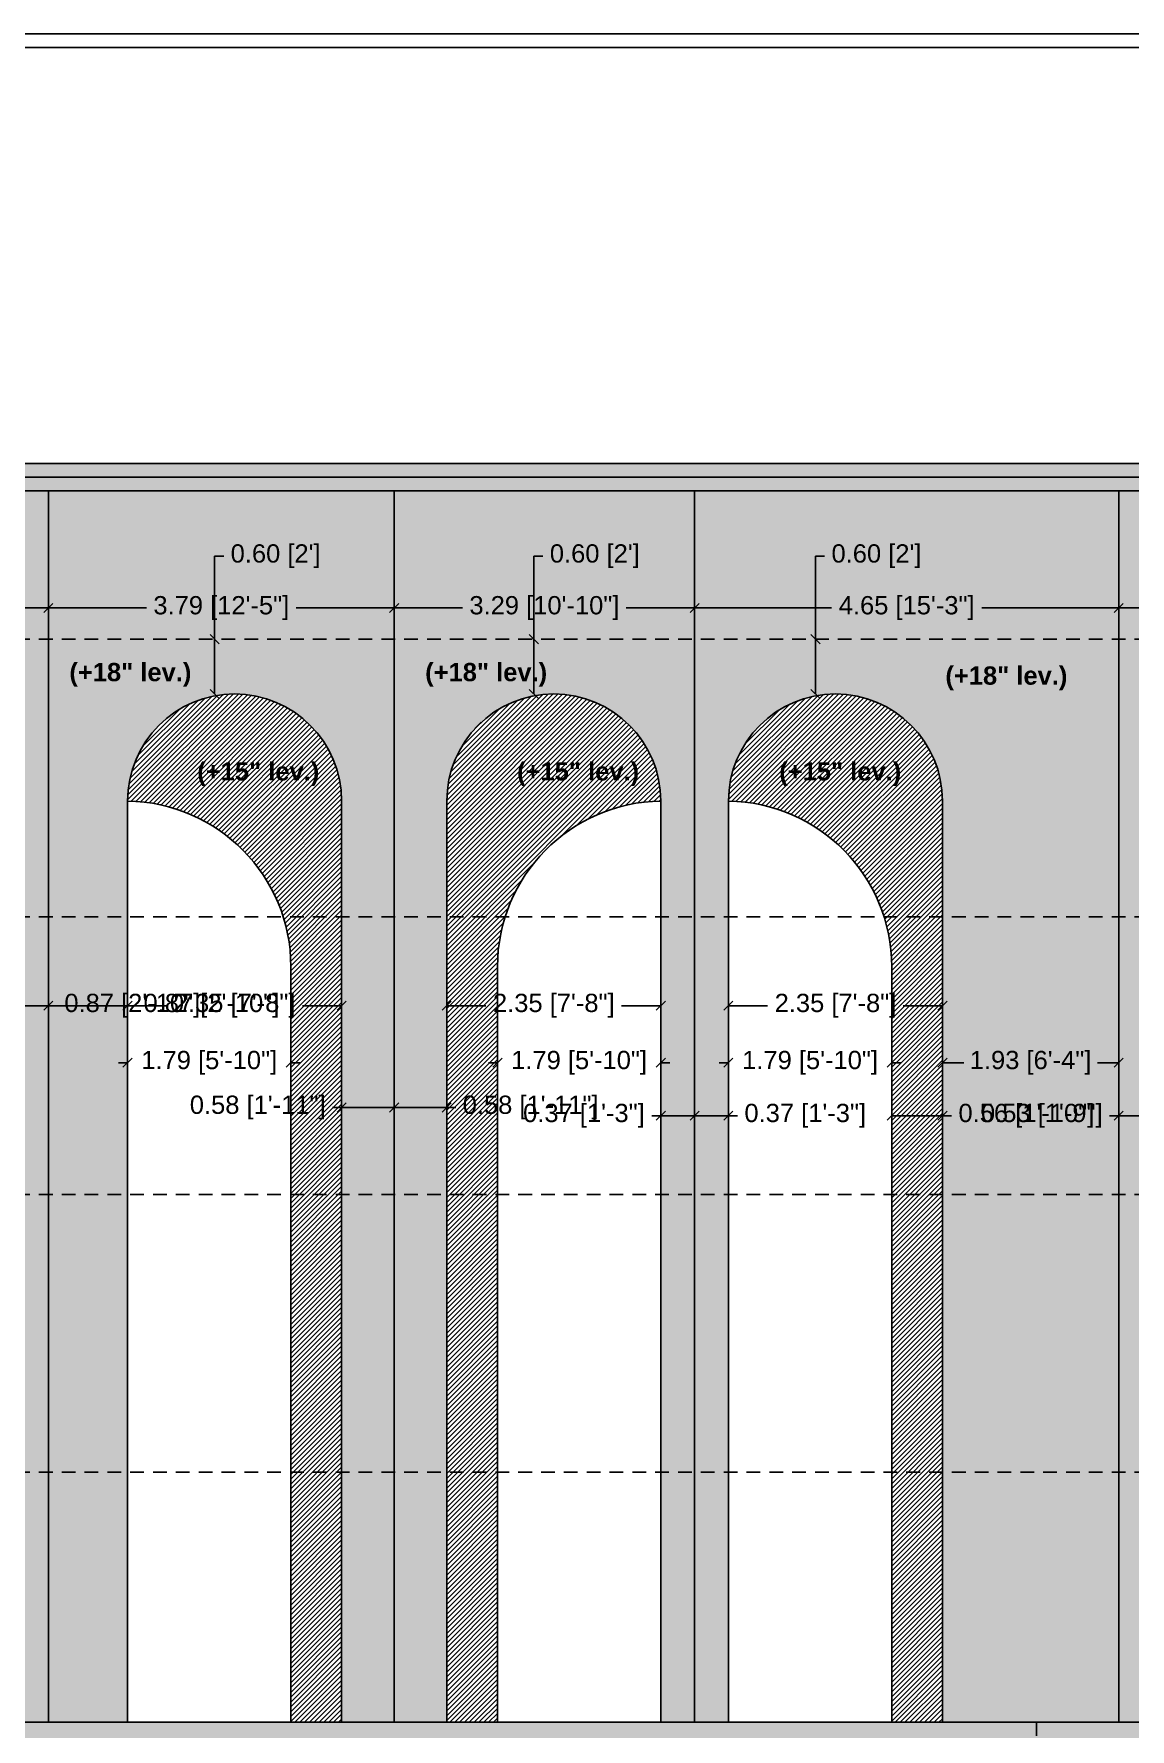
# Model space of a CAD drawing. Header units: metres. Extents: x 0 to 8495, y 0 to 3455.
# Drawn here: x 8378.49 to 8390.5, y 89.14 to 107.71 of the extents above; entities that cross this region are included whole.
import ezdxf

# ---------------------------------------------------------------- set-up
doc = ezdxf.new("R2010")
doc.units = ezdxf.units.M
doc.header["$MEASUREMENT"] = 0
doc.linetypes.add('DASHED', pattern=[0.75, 0.5, -0.25])
doc.layers.get('0').update_dxf_attribs({"lineweight": 18})
doc.layers.add('Columns', color=12, linetype='Continuous', lineweight=25)
doc.styles.add('Annotative', font='arial.ttf')
doc.dimstyles.get("Standard").update_dxf_attribs({"dimtxt": 0.2, "dimasz": 0.1, "dimexe": 0.08, "dimexo": 0.1125, "dimgap": 0.09, "dimtad": 0, "dimtoh": 1, "dimzin": 0, "dimdsep": 46, "dimtxsty": 'Annotative', "dimblk": 'OBLIQUE', "dimcen": 0.09, "dimse1": 1, "dimse2": 1, "dimclrt": 256, "dimadec": 0, "dimazin": 0, "dimtfac": 1, "dimtofl": 0, "dimtmove": 0, "dimatfit": 3, "dimldrblk": 'OBLIQUE', "dimfxl": 1, "dimtolj": 1, "dimtzin": 0, "dimarcsym": 0})

# ---------------------------------------------------------------- blocks, each defined once
blk = doc.blocks.new('_Oblique')
at = {"color": 0, "linetype": 'ByBlock', "lineweight": -2}
blk.add_line((-0.5, -0.5), (0.5, 0.5), dxfattribs=at)
blk = doc.blocks.new('*D459')
at = {"color": 0, "lineweight": -2, "transparency": 16777216}
for p, q in [((8374.464, 101.42), (8375.273, 101.42)), ((8378.653, 101.42), (8376.92, 101.42))]:
    blk.add_line(p, q, dxfattribs=at)
at = {"layer": 'Defpoints', "color": 0, "transparency": 16777216}
for p in [(8378.653, 101.42), (8374.464, 101.078), (8378.653, 101.078)]:
    blk.add_point(p, dxfattribs=at)
at = {"color": 0, "lineweight": -2, "transparency": 16777216, "xscale": 0.1, "yscale": 0.1, "zscale": 0.1, "rotation": 180}
blk.add_blockref('_Oblique', (8374.464, 101.42), dxfattribs=at)
at = {"color": 0, "lineweight": -2, "transparency": 16777216, "xscale": 0.1, "yscale": 0.1, "zscale": 0.1}
blk.add_blockref('_Oblique', (8378.653, 101.42), dxfattribs=at)
at = {"transparency": 16777216, "insert": (8376.096, 101.42), "char_height": 0.2, "attachment_point": 5, "style": 'Annotative'}
blk.add_mtext('\\A1;4.19 [13\'-9"]', dxfattribs=at)
blk = doc.blocks.new('*D462')
at = {"color": 0, "lineweight": -2, "transparency": 16777216}
for p, q in [((8380.474, 101.078), (8380.474, 101.987)), ((8380.474, 101.987), (8380.574, 101.987)), ((8380.474, 100.478), (8380.474, 101.078))]:
    blk.add_line(p, q, dxfattribs=at)
at = {"layer": 'Defpoints', "color": 0, "transparency": 16777216}
for p in [(8380.474, 101.078), (8380.68, 101.078), (8380.68, 100.478)]:
    blk.add_point(p, dxfattribs=at)
at = {"color": 0, "lineweight": -2, "transparency": 16777216, "xscale": 0.1, "yscale": 0.1, "zscale": 0.1}
for p, rotation in [((8380.474, 101.078), 90), ((8380.474, 100.478), 270)]:
    blk.add_blockref('_Oblique', p, dxfattribs=dict(at, rotation=rotation))
at = {"transparency": 16777216, "insert": (8381.142, 101.987), "char_height": 0.2, "attachment_point": 5, "style": 'Annotative'}
blk.add_mtext("\\A1;0.60 [2']", dxfattribs=at)
blk = doc.blocks.new('*D463')
at = {"color": 0, "lineweight": -2, "transparency": 16777216}
for p, q in [((8383.97, 101.078), (8383.97, 101.987)), ((8383.97, 101.987), (8384.07, 101.987)), ((8383.97, 100.478), (8383.97, 101.078))]:
    blk.add_line(p, q, dxfattribs=at)
at = {"layer": 'Defpoints', "color": 0, "transparency": 16777216}
for p in [(8383.97, 101.078), (8384.176, 101.078), (8384.176, 100.478)]:
    blk.add_point(p, dxfattribs=at)
at = {"color": 0, "lineweight": -2, "transparency": 16777216, "xscale": 0.1, "yscale": 0.1, "zscale": 0.1}
for p, rotation in [((8383.97, 101.078), 90), ((8383.97, 100.478), 270)]:
    blk.add_blockref('_Oblique', p, dxfattribs=dict(at, rotation=rotation))
at = {"transparency": 16777216, "insert": (8384.638, 101.987), "char_height": 0.2, "attachment_point": 5, "style": 'Annotative'}
blk.add_mtext("\\A1;0.60 [2']", dxfattribs=at)
blk = doc.blocks.new('*D464')
at = {"color": 0, "lineweight": -2, "transparency": 16777216}
for p, q in [((8387.055, 101.078), (8387.055, 101.987)), ((8387.055, 101.987), (8387.155, 101.987)), ((8387.055, 100.478), (8387.055, 101.078))]:
    blk.add_line(p, q, dxfattribs=at)
at = {"layer": 'Defpoints', "color": 0, "transparency": 16777216}
for p in [(8387.055, 101.078), (8387.261, 101.078), (8387.261, 100.478)]:
    blk.add_point(p, dxfattribs=at)
at = {"color": 0, "lineweight": -2, "transparency": 16777216, "xscale": 0.1, "yscale": 0.1, "zscale": 0.1}
for p, rotation in [((8387.055, 101.078), 90), ((8387.055, 100.478), 270)]:
    blk.add_blockref('_Oblique', p, dxfattribs=dict(at, rotation=rotation))
at = {"transparency": 16777216, "insert": (8387.723, 101.987), "char_height": 0.2, "attachment_point": 5, "style": 'Annotative'}
blk.add_mtext("\\A1;0.60 [2']", dxfattribs=at)
blk = doc.blocks.new('*D466')
at = {"color": 0, "lineweight": -2, "transparency": 16777216}
for p, q in [((8378.653, 101.42), (8379.727, 101.42)), ((8382.441, 101.42), (8381.366, 101.42))]:
    blk.add_line(p, q, dxfattribs=at)
at = {"layer": 'Defpoints', "color": 0, "transparency": 16777216}
for p in [(8382.441, 101.42), (8378.653, 101.078), (8382.441, 101.078)]:
    blk.add_point(p, dxfattribs=at)
at = {"color": 0, "lineweight": -2, "transparency": 16777216, "xscale": 0.1, "yscale": 0.1, "zscale": 0.1, "rotation": 180}
blk.add_blockref('_Oblique', (8378.653, 101.42), dxfattribs=at)
at = {"color": 0, "lineweight": -2, "transparency": 16777216, "xscale": 0.1, "yscale": 0.1, "zscale": 0.1}
blk.add_blockref('_Oblique', (8382.441, 101.42), dxfattribs=at)
at = {"transparency": 16777216, "insert": (8380.547, 101.42), "char_height": 0.2, "attachment_point": 5, "style": 'Annotative'}
blk.add_mtext('\\A1;3.79 [12\'-5"]', dxfattribs=at)
blk = doc.blocks.new('*D467')
at = {"color": 0, "lineweight": -2, "transparency": 16777216}
for p, q in [((8382.441, 101.42), (8383.189, 101.42)), ((8385.731, 101.42), (8384.983, 101.42))]:
    blk.add_line(p, q, dxfattribs=at)
at = {"layer": 'Defpoints', "color": 0, "transparency": 16777216}
for p in [(8385.731, 101.42), (8382.441, 101.078), (8385.731, 101.078)]:
    blk.add_point(p, dxfattribs=at)
at = {"color": 0, "lineweight": -2, "transparency": 16777216, "xscale": 0.1, "yscale": 0.1, "zscale": 0.1, "rotation": 180}
blk.add_blockref('_Oblique', (8382.441, 101.42), dxfattribs=at)
at = {"color": 0, "lineweight": -2, "transparency": 16777216, "xscale": 0.1, "yscale": 0.1, "zscale": 0.1}
blk.add_blockref('_Oblique', (8385.731, 101.42), dxfattribs=at)
at = {"transparency": 16777216, "insert": (8384.086, 101.42), "char_height": 0.2, "attachment_point": 5, "style": 'Annotative'}
blk.add_mtext('\\A1;3.29 [10\'-10"]', dxfattribs=at)
blk = doc.blocks.new('*D468')
at = {"color": 0, "lineweight": -2, "transparency": 16777216}
for p, q in [((8385.731, 101.42), (8387.23, 101.42)), ((8390.376, 101.42), (8388.877, 101.42))]:
    blk.add_line(p, q, dxfattribs=at)
at = {"layer": 'Defpoints', "color": 0, "transparency": 16777216}
for p in [(8390.376, 101.42), (8385.731, 101.078), (8390.376, 101.078)]:
    blk.add_point(p, dxfattribs=at)
at = {"color": 0, "lineweight": -2, "transparency": 16777216, "xscale": 0.1, "yscale": 0.1, "zscale": 0.1, "rotation": 180}
blk.add_blockref('_Oblique', (8385.731, 101.42), dxfattribs=at)
at = {"color": 0, "lineweight": -2, "transparency": 16777216, "xscale": 0.1, "yscale": 0.1, "zscale": 0.1}
blk.add_blockref('_Oblique', (8390.376, 101.42), dxfattribs=at)
at = {"transparency": 16777216, "insert": (8388.054, 101.42), "char_height": 0.2, "attachment_point": 5, "style": 'Annotative'}
blk.add_mtext('\\A1;4.65 [15\'-3"]', dxfattribs=at)
blk = doc.blocks.new('*D469')
at = {"color": 0, "lineweight": -2, "transparency": 16777216}
for p, q in [((8390.376, 101.42), (8391.321, 101.42)), ((8393.904, 101.42), (8392.959, 101.42))]:
    blk.add_line(p, q, dxfattribs=at)
at = {"layer": 'Defpoints', "color": 0, "transparency": 16777216}
for p in [(8393.904, 101.42), (8390.376, 101.078), (8393.904, 101.078)]:
    blk.add_point(p, dxfattribs=at)
at = {"color": 0, "lineweight": -2, "transparency": 16777216, "xscale": 0.1, "yscale": 0.1, "zscale": 0.1, "rotation": 180}
blk.add_blockref('_Oblique', (8390.376, 101.42), dxfattribs=at)
at = {"color": 0, "lineweight": -2, "transparency": 16777216, "xscale": 0.1, "yscale": 0.1, "zscale": 0.1}
blk.add_blockref('_Oblique', (8393.904, 101.42), dxfattribs=at)
at = {"transparency": 16777216, "insert": (8392.14, 101.42), "char_height": 0.2, "attachment_point": 5, "style": 'Annotative'}
blk.add_mtext('\\A1;3.53 [11\'-7"]', dxfattribs=at)
blk = doc.blocks.new('*D472')
at = {"color": 0, "lineweight": -2, "transparency": 16777216}
for p, q in [((8379.52, 97.065), (8379.949, 97.065)), ((8381.865, 97.065), (8381.436, 97.065))]:
    blk.add_line(p, q, dxfattribs=at)
at = {"layer": 'Defpoints', "color": 0, "transparency": 16777216}
for p in [(8379.52, 97.065), (8381.865, 97.065), (8381.865, 97.065)]:
    blk.add_point(p, dxfattribs=at)
at = {"color": 0, "lineweight": -2, "transparency": 16777216, "xscale": 0.1, "yscale": 0.1, "zscale": 0.1, "rotation": 180}
blk.add_blockref('_Oblique', (8379.52, 97.065), dxfattribs=at)
at = {"color": 0, "lineweight": -2, "transparency": 16777216, "xscale": 0.1, "yscale": 0.1, "zscale": 0.1}
blk.add_blockref('_Oblique', (8381.865, 97.065), dxfattribs=at)
at = {"transparency": 16777216, "insert": (8380.693, 97.065), "char_height": 0.2, "attachment_point": 5, "style": 'Annotative'}
blk.add_mtext('\\A1;2.35 [7\'-8"]', dxfattribs=at)
blk = doc.blocks.new('*D473')
at = {"color": 0, "lineweight": -2, "transparency": 16777216}
for p, q in [((8383.016, 97.065), (8383.445, 97.065)), ((8385.361, 97.065), (8384.932, 97.065))]:
    blk.add_line(p, q, dxfattribs=at)
at = {"layer": 'Defpoints', "color": 0, "transparency": 16777216}
for p in [(8383.016, 97.065), (8385.361, 97.065), (8385.361, 97.065)]:
    blk.add_point(p, dxfattribs=at)
at = {"color": 0, "lineweight": -2, "transparency": 16777216, "xscale": 0.1, "yscale": 0.1, "zscale": 0.1, "rotation": 180}
blk.add_blockref('_Oblique', (8383.016, 97.065), dxfattribs=at)
at = {"color": 0, "lineweight": -2, "transparency": 16777216, "xscale": 0.1, "yscale": 0.1, "zscale": 0.1}
blk.add_blockref('_Oblique', (8385.361, 97.065), dxfattribs=at)
at = {"transparency": 16777216, "insert": (8384.189, 97.065), "char_height": 0.2, "attachment_point": 5, "style": 'Annotative'}
blk.add_mtext('\\A1;2.35 [7\'-8"]', dxfattribs=at)
blk = doc.blocks.new('*D474')
at = {"color": 0, "lineweight": -2, "transparency": 16777216}
for p, q in [((8386.101, 97.065), (8386.53, 97.065)), ((8388.446, 97.065), (8388.017, 97.065))]:
    blk.add_line(p, q, dxfattribs=at)
at = {"layer": 'Defpoints', "color": 0, "transparency": 16777216}
for p in [(8386.101, 97.065), (8388.446, 97.065), (8388.446, 97.065)]:
    blk.add_point(p, dxfattribs=at)
at = {"color": 0, "lineweight": -2, "transparency": 16777216, "xscale": 0.1, "yscale": 0.1, "zscale": 0.1, "rotation": 180}
blk.add_blockref('_Oblique', (8386.101, 97.065), dxfattribs=at)
at = {"color": 0, "lineweight": -2, "transparency": 16777216, "xscale": 0.1, "yscale": 0.1, "zscale": 0.1}
blk.add_blockref('_Oblique', (8388.446, 97.065), dxfattribs=at)
at = {"transparency": 16777216, "insert": (8387.274, 97.065), "char_height": 0.2, "attachment_point": 5, "style": 'Annotative'}
blk.add_mtext('\\A1;2.35 [7\'-8"]', dxfattribs=at)
blk = doc.blocks.new('*D478')
at = {"color": 0, "lineweight": -2, "transparency": 16777216}
for p, q in [((8379.52, 96.44), (8379.42, 96.44)), ((8381.309, 96.44), (8381.409, 96.44))]:
    blk.add_line(p, q, dxfattribs=at)
at = {"layer": 'Defpoints', "color": 0, "transparency": 16777216}
for p in [(8379.52, 96.44), (8381.309, 96.44), (8381.309, 96.44)]:
    blk.add_point(p, dxfattribs=at)
at = {"color": 0, "lineweight": -2, "transparency": 16777216, "xscale": 0.1, "yscale": 0.1, "zscale": 0.1}
blk.add_blockref('_Oblique', (8379.52, 96.44), dxfattribs=at)
at = {"color": 0, "lineweight": -2, "transparency": 16777216, "xscale": 0.1, "yscale": 0.1, "zscale": 0.1, "rotation": 180}
blk.add_blockref('_Oblique', (8381.309, 96.44), dxfattribs=at)
at = {"transparency": 16777216, "insert": (8380.415, 96.44), "char_height": 0.2, "attachment_point": 5, "style": 'Annotative'}
blk.add_mtext('\\A1;1.79 [5\'-10"]', dxfattribs=at)
blk = doc.blocks.new('*D479')
at = {"color": 0, "lineweight": -2, "transparency": 16777216}
for p, q in [((8383.572, 96.44), (8383.472, 96.44)), ((8385.361, 96.44), (8385.461, 96.44))]:
    blk.add_line(p, q, dxfattribs=at)
at = {"layer": 'Defpoints', "color": 0, "transparency": 16777216}
for p in [(8383.572, 96.44), (8385.361, 96.44), (8385.361, 96.44)]:
    blk.add_point(p, dxfattribs=at)
at = {"color": 0, "lineweight": -2, "transparency": 16777216, "xscale": 0.1, "yscale": 0.1, "zscale": 0.1}
blk.add_blockref('_Oblique', (8383.572, 96.44), dxfattribs=at)
at = {"color": 0, "lineweight": -2, "transparency": 16777216, "xscale": 0.1, "yscale": 0.1, "zscale": 0.1, "rotation": 180}
blk.add_blockref('_Oblique', (8385.361, 96.44), dxfattribs=at)
at = {"transparency": 16777216, "insert": (8384.466, 96.44), "char_height": 0.2, "attachment_point": 5, "style": 'Annotative'}
blk.add_mtext('\\A1;1.79 [5\'-10"]', dxfattribs=at)
blk = doc.blocks.new('*D480')
at = {"color": 0, "lineweight": -2, "transparency": 16777216}
for p, q in [((8386.101, 96.44), (8386.001, 96.44)), ((8387.89, 96.44), (8387.99, 96.44))]:
    blk.add_line(p, q, dxfattribs=at)
at = {"layer": 'Defpoints', "color": 0, "transparency": 16777216}
for p in [(8386.101, 96.44), (8387.89, 96.44), (8387.89, 96.44)]:
    blk.add_point(p, dxfattribs=at)
at = {"color": 0, "lineweight": -2, "transparency": 16777216, "xscale": 0.1, "yscale": 0.1, "zscale": 0.1}
blk.add_blockref('_Oblique', (8386.101, 96.44), dxfattribs=at)
at = {"color": 0, "lineweight": -2, "transparency": 16777216, "xscale": 0.1, "yscale": 0.1, "zscale": 0.1, "rotation": 180}
blk.add_blockref('_Oblique', (8387.89, 96.44), dxfattribs=at)
at = {"transparency": 16777216, "insert": (8386.996, 96.44), "char_height": 0.2, "attachment_point": 5, "style": 'Annotative'}
blk.add_mtext('\\A1;1.79 [5\'-10"]', dxfattribs=at)
blk = doc.blocks.new('*D484')
at = {"color": 0, "lineweight": -2, "transparency": 16777216}
for p, q in [((8377.785, 97.065), (8378.653, 97.065)), ((8378.653, 97.065), (8378.753, 97.065))]:
    blk.add_line(p, q, dxfattribs=at)
at = {"layer": 'Defpoints', "color": 0, "transparency": 16777216}
for p in [(8377.785, 97.065), (8378.653, 97.065), (8378.653, 97.065)]:
    blk.add_point(p, dxfattribs=at)
at = {"color": 0, "lineweight": -2, "transparency": 16777216, "xscale": 0.1, "yscale": 0.1, "zscale": 0.1, "rotation": 180}
blk.add_blockref('_Oblique', (8377.785, 97.065), dxfattribs=at)
at = {"color": 0, "lineweight": -2, "transparency": 16777216, "xscale": 0.1, "yscale": 0.1, "zscale": 0.1}
blk.add_blockref('_Oblique', (8378.653, 97.065), dxfattribs=at)
at = {"transparency": 16777216, "insert": (8379.572, 97.065), "char_height": 0.2, "attachment_point": 5, "style": 'Annotative'}
blk.add_mtext('\\A1;0.87 [2\'-10"]', dxfattribs=at)
blk = doc.blocks.new('*D485')
at = {"color": 0, "lineweight": -2, "transparency": 16777216}
for p, q in [((8378.653, 97.065), (8379.52, 97.065)), ((8379.52, 97.065), (8379.62, 97.065))]:
    blk.add_line(p, q, dxfattribs=at)
at = {"layer": 'Defpoints', "color": 0, "transparency": 16777216}
for p in [(8378.653, 97.065), (8379.52, 97.065), (8379.52, 97.065)]:
    blk.add_point(p, dxfattribs=at)
at = {"color": 0, "lineweight": -2, "transparency": 16777216, "xscale": 0.1, "yscale": 0.1, "zscale": 0.1, "rotation": 180}
blk.add_blockref('_Oblique', (8378.653, 97.065), dxfattribs=at)
at = {"color": 0, "lineweight": -2, "transparency": 16777216, "xscale": 0.1, "yscale": 0.1, "zscale": 0.1}
blk.add_blockref('_Oblique', (8379.52, 97.065), dxfattribs=at)
at = {"transparency": 16777216, "insert": (8380.439, 97.065), "char_height": 0.2, "attachment_point": 5, "style": 'Annotative'}
blk.add_mtext('\\A1;0.87 [2\'-10"]', dxfattribs=at)
blk = doc.blocks.new('*D486')
at = {"color": 0, "lineweight": -2, "transparency": 16777216}
for p, q in [((8381.865, 95.95), (8381.765, 95.95)), ((8382.441, 95.95), (8381.865, 95.95))]:
    blk.add_line(p, q, dxfattribs=at)
at = {"layer": 'Defpoints', "color": 0, "transparency": 16777216}
for p in [(8381.865, 97.065), (8382.441, 97.065), (8381.865, 95.95)]:
    blk.add_point(p, dxfattribs=at)
at = {"color": 0, "lineweight": -2, "transparency": 16777216, "xscale": 0.1, "yscale": 0.1, "zscale": 0.1, "rotation": 180}
blk.add_blockref('_Oblique', (8381.865, 95.95), dxfattribs=at)
at = {"color": 0, "lineweight": -2, "transparency": 16777216, "xscale": 0.1, "yscale": 0.1, "zscale": 0.1}
blk.add_blockref('_Oblique', (8382.441, 95.95), dxfattribs=at)
at = {"transparency": 16777216, "insert": (8380.946, 95.95), "char_height": 0.2, "attachment_point": 5, "style": 'Annotative'}
blk.add_mtext('\\A1;0.58 [1\'-11"]', dxfattribs=at)
blk = doc.blocks.new('*D487')
at = {"color": 0, "lineweight": -2, "transparency": 16777216}
for p, q in [((8382.441, 95.95), (8383.016, 95.95)), ((8383.016, 95.95), (8383.116, 95.95))]:
    blk.add_line(p, q, dxfattribs=at)
at = {"layer": 'Defpoints', "color": 0, "transparency": 16777216}
for p in [(8382.441, 95.95), (8383.016, 95.95), (8383.016, 95.95)]:
    blk.add_point(p, dxfattribs=at)
at = {"color": 0, "lineweight": -2, "transparency": 16777216, "xscale": 0.1, "yscale": 0.1, "zscale": 0.1, "rotation": 180}
blk.add_blockref('_Oblique', (8382.441, 95.95), dxfattribs=at)
at = {"color": 0, "lineweight": -2, "transparency": 16777216, "xscale": 0.1, "yscale": 0.1, "zscale": 0.1}
blk.add_blockref('_Oblique', (8383.016, 95.95), dxfattribs=at)
at = {"transparency": 16777216, "insert": (8383.935, 95.95), "char_height": 0.2, "attachment_point": 5, "style": 'Annotative'}
blk.add_mtext('\\A1;0.58 [1\'-11"]', dxfattribs=at)
blk = doc.blocks.new('*D488')
at = {"color": 0, "lineweight": -2, "transparency": 16777216}
for p, q in [((8385.361, 95.86), (8385.261, 95.86)), ((8385.731, 95.86), (8385.361, 95.86))]:
    blk.add_line(p, q, dxfattribs=at)
at = {"layer": 'Defpoints', "color": 0, "transparency": 16777216}
for p in [(8385.361, 97.061), (8385.731, 97.061), (8385.361, 95.86)]:
    blk.add_point(p, dxfattribs=at)
at = {"color": 0, "lineweight": -2, "transparency": 16777216, "xscale": 0.1, "yscale": 0.1, "zscale": 0.1, "rotation": 180}
blk.add_blockref('_Oblique', (8385.361, 95.86), dxfattribs=at)
at = {"color": 0, "lineweight": -2, "transparency": 16777216, "xscale": 0.1, "yscale": 0.1, "zscale": 0.1}
blk.add_blockref('_Oblique', (8385.731, 95.86), dxfattribs=at)
at = {"transparency": 16777216, "insert": (8384.519, 95.86), "char_height": 0.2, "attachment_point": 5, "style": 'Annotative'}
blk.add_mtext('\\A1;0.37 [1\'-3"]', dxfattribs=at)
blk = doc.blocks.new('*D489')
at = {"color": 0, "lineweight": -2, "transparency": 16777216}
for p, q in [((8385.731, 95.86), (8386.101, 95.86)), ((8386.101, 95.86), (8386.201, 95.86))]:
    blk.add_line(p, q, dxfattribs=at)
at = {"layer": 'Defpoints', "color": 0, "transparency": 16777216}
for p in [(8385.731, 95.86), (8386.101, 95.86), (8386.101, 95.86)]:
    blk.add_point(p, dxfattribs=at)
at = {"color": 0, "lineweight": -2, "transparency": 16777216, "xscale": 0.1, "yscale": 0.1, "zscale": 0.1, "rotation": 180}
blk.add_blockref('_Oblique', (8385.731, 95.86), dxfattribs=at)
at = {"color": 0, "lineweight": -2, "transparency": 16777216, "xscale": 0.1, "yscale": 0.1, "zscale": 0.1}
blk.add_blockref('_Oblique', (8386.101, 95.86), dxfattribs=at)
at = {"transparency": 16777216, "insert": (8386.943, 95.86), "char_height": 0.2, "attachment_point": 5, "style": 'Annotative'}
blk.add_mtext('\\A1;0.37 [1\'-3"]', dxfattribs=at)
blk = doc.blocks.new('*D490')
at = {"color": 0, "lineweight": -2, "transparency": 16777216}
for p, q in [((8387.89, 95.86), (8388.446, 95.86)), ((8388.446, 95.86), (8388.546, 95.86))]:
    blk.add_line(p, q, dxfattribs=at)
at = {"layer": 'Defpoints', "color": 0, "transparency": 16777216}
for p in [(8387.89, 95.86), (8388.446, 95.86), (8388.446, 95.86)]:
    blk.add_point(p, dxfattribs=at)
at = {"color": 0, "lineweight": -2, "transparency": 16777216, "xscale": 0.1, "yscale": 0.1, "zscale": 0.1, "rotation": 180}
blk.add_blockref('_Oblique', (8387.89, 95.86), dxfattribs=at)
at = {"color": 0, "lineweight": -2, "transparency": 16777216, "xscale": 0.1, "yscale": 0.1, "zscale": 0.1}
blk.add_blockref('_Oblique', (8388.446, 95.86), dxfattribs=at)
at = {"transparency": 16777216, "insert": (8389.365, 95.86), "char_height": 0.2, "attachment_point": 5, "style": 'Annotative'}
blk.add_mtext('\\A1;0.56 [1\'-10"]', dxfattribs=at)
blk = doc.blocks.new('*D491')
at = {"color": 0, "lineweight": -2, "transparency": 16777216}
for p, q in [((8388.446, 96.44), (8388.679, 96.44)), ((8390.376, 96.44), (8390.143, 96.44))]:
    blk.add_line(p, q, dxfattribs=at)
at = {"layer": 'Defpoints', "color": 0, "transparency": 16777216}
for p in [(8388.446, 97.065), (8390.376, 97.065), (8390.376, 96.44)]:
    blk.add_point(p, dxfattribs=at)
at = {"color": 0, "lineweight": -2, "transparency": 16777216, "xscale": 0.1, "yscale": 0.1, "zscale": 0.1, "rotation": 180}
blk.add_blockref('_Oblique', (8388.446, 96.44), dxfattribs=at)
at = {"color": 0, "lineweight": -2, "transparency": 16777216, "xscale": 0.1, "yscale": 0.1, "zscale": 0.1}
blk.add_blockref('_Oblique', (8390.376, 96.44), dxfattribs=at)
at = {"transparency": 16777216, "insert": (8389.411, 96.44), "char_height": 0.2, "attachment_point": 5, "style": 'Annotative'}
blk.add_mtext('\\A1;1.93 [6\'-4"]', dxfattribs=at)
blk = doc.blocks.new('*D492')
at = {"color": 0, "lineweight": -2, "transparency": 16777216}
for p, q in [((8390.376, 95.86), (8390.276, 95.86)), ((8390.906, 95.86), (8390.376, 95.86))]:
    blk.add_line(p, q, dxfattribs=at)
at = {"layer": 'Defpoints', "color": 0, "transparency": 16777216}
for p in [(8390.376, 97.065), (8390.906, 97.065), (8390.376, 95.86)]:
    blk.add_point(p, dxfattribs=at)
at = {"color": 0, "lineweight": -2, "transparency": 16777216, "xscale": 0.1, "yscale": 0.1, "zscale": 0.1, "rotation": 180}
blk.add_blockref('_Oblique', (8390.376, 95.86), dxfattribs=at)
at = {"color": 0, "lineweight": -2, "transparency": 16777216, "xscale": 0.1, "yscale": 0.1, "zscale": 0.1}
blk.add_blockref('_Oblique', (8390.906, 95.86), dxfattribs=at)
at = {"transparency": 16777216, "insert": (8389.534, 95.86), "char_height": 0.2, "attachment_point": 5, "style": 'Annotative'}
blk.add_mtext('\\A1;0.53 [1\'-9"]', dxfattribs=at)

msp = doc.modelspace()

# ---------------------------------------------------------------- hatches: boundary and pattern name
h = msp.add_hatch()
h.set_pattern_fill('ANSI31', color=33, scale=0.3)
h.paths.add_polyline_path([(8367.816, 101.078), (8367.242, 101.078), (8367.242, 98.038), (8367.816, 98.038)])
h.paths.add_polyline_path([(8370.342, 101.078), (8369.768, 101.078), (8369.768, 98.038), (8370.342, 98.038)])
h.paths.add_polyline_path([(8370.342, 98.038), (8369.768, 98.038), (8369.768, 94.998), (8370.342, 94.998)])
h.paths.add_polyline_path([(8367.816, 98.038), (8367.242, 98.038), (8367.242, 94.998), (8367.816, 94.998)])
h.paths.add_polyline_path([(8367.816, 94.998), (8367.242, 94.998), (8367.242, 91.958), (8367.816, 91.958)])
h.paths.add_polyline_path([(8370.342, 94.998), (8369.768, 94.998), (8369.768, 91.958), (8370.342, 91.958)])
h.paths.add_polyline_path([(8370.342, 91.958), (8369.768, 91.958), (8369.768, 88.918), (8370.342, 88.918), (8370.342, 89.218)])
h.paths.add_polyline_path([(8367.816, 91.958), (8367.242, 91.958), (8367.242, 88.918), (8367.816, 88.918)])
h.paths.add_polyline_path([(8367.056, 99.237), (8367.056, 99.881), (8366.644, 99.881), (8366.644, 99.237)], flags=9)
h.paths.add_polyline_path([(8367.056, 96.197), (8367.056, 96.841), (8366.644, 96.841), (8366.644, 96.197)], flags=9)
h.paths.add_polyline_path([(8367.056, 93.157), (8367.056, 93.801), (8366.644, 93.801), (8366.644, 93.157)], flags=9)
h.paths.add_polyline_path([(8367.056, 90.117), (8367.056, 90.761), (8366.644, 90.761), (8366.644, 90.117)], flags=9)
h.paths.add_polyline_path([(8366.403, 86.771), (8366.403, 87.415), (8365.991, 87.415), (8365.991, 86.771)], flags=9)
h.paths.add_polyline_path([(8365.053, 87.886), (8365.697, 87.886), (8365.697, 88.298), (8365.053, 88.298)], flags=9)
h.paths.add_polyline_path([(8365.313, 88.421), (8365.957, 88.421), (8365.957, 88.833), (8365.313, 88.833)], flags=9)
h.paths.add_polyline_path([(8365.152, 89.011), (8365.796, 89.011), (8365.796, 89.423), (8365.152, 89.423)], flags=9)
h.paths.add_polyline_path([(8371.995, 96.858), (8372.639, 96.858), (8372.639, 97.27), (8371.995, 97.27)], flags=9)
h.paths.add_polyline_path([(8376.292, 96.858), (8376.936, 96.858), (8376.936, 97.27), (8376.292, 97.27)], flags=9)
h.paths.add_polyline_path([(8380.372, 96.858), (8381.016, 96.858), (8381.016, 97.27), (8380.372, 97.27)], flags=9)
h.paths.add_polyline_path([(8371.707, 96.232), (8372.351, 96.232), (8372.351, 96.645), (8371.707, 96.645)], flags=9)
h.paths.add_polyline_path([(8376.56, 96.232), (8377.203, 96.232), (8377.203, 96.645), (8376.56, 96.645)], flags=9)
h.paths.add_polyline_path([(8380.084, 96.232), (8380.728, 96.232), (8380.728, 96.645), (8380.084, 96.645)], flags=9)
h.paths.add_polyline_path([(8373.655, 96.858), (8374.298, 96.858), (8374.298, 97.27), (8373.655, 97.27)], flags=9)
h.paths.add_polyline_path([(8374.631, 96.858), (8375.274, 96.858), (8375.274, 97.27), (8374.631, 97.27)], flags=9)
h.paths.add_polyline_path([(8377.898, 96.858), (8378.541, 96.858), (8378.541, 97.27), (8377.898, 97.27)], flags=9)
h.paths.add_polyline_path([(8378.765, 96.858), (8379.409, 96.858), (8379.409, 97.27), (8378.765, 97.27)], flags=9)
h.paths.add_polyline_path([(8381.094, 95.742), (8381.737, 95.742), (8381.737, 96.154), (8381.094, 96.154)], flags=9)
h.paths.add_polyline_path([(8370.422, 96.858), (8371.065, 96.858), (8371.065, 97.27), (8370.422, 97.27)], flags=9)
h.paths.add_polyline_path([(8371.671, 87.214), (8372.315, 87.214), (8372.315, 87.626), (8371.671, 87.626)], flags=9)
h.paths.add_polyline_path([(8375.718, 87.384), (8376.362, 87.384), (8376.362, 87.796), (8375.718, 87.796)], flags=9)
h.paths.add_polyline_path([(8371.765, 89.467), (8372.409, 89.467), (8372.409, 89.879), (8371.765, 89.879)], flags=9)
h.paths.add_polyline_path([(8384.528, 87.711), (8386.927, 87.711), (8386.927, 88.124), (8384.528, 88.124)], flags=9)
h.paths.add_polyline_path([(8371.856, 86.967), (8374.254, 86.967), (8374.254, 87.379), (8371.856, 87.379)], flags=9)
h.paths.add_polyline_path([(8380.109, 85.87), (8381.226, 85.87), (8381.226, 86.619), (8380.109, 86.619)], flags=9)
h.paths.add_polyline_path([(8367.306, 103.252), (8368.742, 103.252), (8368.742, 103.665), (8367.306, 103.665)], flags=9)
h.paths.add_polyline_path([(8391.52, 99.419), (8392.956, 99.419), (8392.956, 99.831), (8391.52, 99.831)], flags=9)
h.paths.add_polyline_path([(8386.593, 99.419), (8388.03, 99.419), (8388.03, 99.831), (8386.593, 99.831)], flags=9)
h.paths.add_polyline_path([(8383.723, 99.419), (8385.159, 99.419), (8385.159, 99.831), (8383.723, 99.831)], flags=9)
h.paths.add_polyline_path([(8380.219, 99.419), (8381.655, 99.419), (8381.655, 99.831), (8380.219, 99.831)], flags=9)
h.paths.add_polyline_path([(8375.832, 99.419), (8377.268, 99.419), (8377.268, 99.831), (8375.832, 99.831)], flags=9)
h.paths.add_polyline_path([(8371.733, 99.481), (8373.169, 99.481), (8373.169, 99.893), (8371.733, 99.893)], flags=9)
h.paths.add_polyline_path([(8390.497, 100.53), (8391.934, 100.53), (8391.934, 100.942), (8390.497, 100.942)], flags=9)
h.paths.add_polyline_path([(8388.413, 100.468), (8389.849, 100.468), (8389.849, 100.88), (8388.413, 100.88)], flags=9)
h.paths.add_polyline_path([(8382.716, 100.505), (8384.152, 100.505), (8384.152, 100.917), (8382.716, 100.917)], flags=9)
h.paths.add_polyline_path([(8378.818, 100.505), (8380.254, 100.505), (8380.254, 100.917), (8378.818, 100.917)], flags=9)
h.paths.add_polyline_path([(8374.85, 100.455), (8376.286, 100.455), (8376.286, 100.867), (8374.85, 100.867)], flags=9)
h.paths.add_polyline_path([(8370.67, 100.555), (8372.106, 100.555), (8372.106, 100.967), (8370.67, 100.967)], flags=9)
h.paths.add_polyline_path([(8373.904, 78.175), (8387.401, 78.175), (8387.401, 79.102), (8373.904, 79.102)], flags=9)
h = msp.add_hatch()
h.set_pattern_fill('DOTS', color=252)
h.paths.add_polyline_path([(8374.464, 101.078), (8370.342, 101.078), (8370.342, 98.038), (8371.143, 98.038), (8371.143, 99.306, -1), (8373.488, 99.306), (8373.488, 98.038), (8374.464, 98.038)])
h.paths.add_polyline_path([(8374.464, 102.701), (8370.342, 102.701), (8370.342, 101.078), (8374.464, 101.078)])
h.paths.add_polyline_path([(8374.464, 98.038), (8373.488, 98.038), (8373.488, 94.998), (8374.464, 94.998)])
h.paths.add_polyline_path([(8371.143, 98.038), (8370.342, 98.038), (8370.342, 94.998), (8371.143, 94.998)])
h.paths.add_polyline_path([(8371.143, 94.998), (8370.342, 94.998), (8370.342, 91.958), (8371.143, 91.958)])
h.paths.add_polyline_path([(8374.464, 94.998), (8373.488, 94.998), (8373.488, 91.958), (8374.464, 91.958)])
h.paths.add_polyline_path([(8374.464, 91.958), (8373.488, 91.958), (8373.488, 89.218), (8374.464, 89.218)])
h.paths.add_polyline_path([(8371.143, 91.958), (8370.342, 91.958), (8370.342, 89.218), (8371.143, 89.218)])
h.paths.add_polyline_path([(8377.785, 99.306), (8377.785, 98.038), (8378.653, 98.038), (8378.653, 101.078), (8374.464, 101.078), (8374.464, 98.038), (8375.44, 98.038), (8375.44, 99.306, -1)])
h.paths.add_polyline_path([(8378.653, 102.701), (8374.464, 102.701), (8374.464, 101.078), (8378.653, 101.078)])
h.paths.add_polyline_path([(8382.441, 102.701), (8378.653, 102.701), (8378.653, 101.078), (8382.441, 101.078)])
h.paths.add_polyline_path([(8381.865, 99.306), (8381.865, 98.038), (8382.441, 98.038), (8382.441, 101.078), (8378.653, 101.078), (8378.653, 98.038), (8379.52, 98.038), (8379.52, 99.306, -1)])
h.paths.add_polyline_path([(8385.731, 101.078), (8382.441, 101.078), (8382.441, 98.038), (8383.016, 98.038), (8383.016, 99.306, -1), (8385.361, 99.306), (8385.361, 98.038), (8385.731, 98.038)])
h.paths.add_polyline_path([(8385.731, 102.701), (8382.441, 102.701), (8382.441, 101.078), (8385.731, 101.078)])
h.paths.add_polyline_path([(8390.376, 101.078), (8385.731, 101.078), (8385.731, 98.038), (8386.101, 98.038), (8386.101, 99.306, -1), (8388.446, 99.306), (8388.446, 98.038), (8390.376, 98.038)])
h.paths.add_polyline_path([(8390.376, 102.701), (8385.731, 102.701), (8385.731, 101.078), (8390.376, 101.078)])
h.paths.add_polyline_path([(8393.904, 101.078), (8390.376, 101.078), (8390.376, 98.038), (8390.906, 98.038), (8390.906, 99.306, -1), (8393.251, 99.306), (8393.251, 98.038), (8393.904, 98.038)])
h.paths.add_polyline_path([(8393.904, 102.701), (8390.376, 102.701), (8390.376, 101.078), (8393.904, 101.078)])
h.paths.add_polyline_path([(8390.906, 98.038), (8390.376, 98.038), (8390.376, 94.998), (8390.906, 94.998)])
h.paths.add_polyline_path([(8393.904, 98.038), (8393.251, 98.038), (8393.251, 94.998), (8393.904, 94.998)])
h.paths.add_polyline_path([(8393.904, 94.998), (8393.251, 94.998), (8393.251, 91.958), (8393.904, 91.958)])
h.paths.add_polyline_path([(8390.906, 94.998), (8390.376, 94.998), (8390.376, 91.958), (8390.906, 91.958)])
h.paths.add_polyline_path([(8390.906, 91.958), (8390.376, 91.958), (8390.376, 89.218), (8390.906, 89.218)])
h.paths.add_polyline_path([(8393.904, 91.958), (8393.251, 91.958), (8393.251, 89.218), (8393.904, 89.218)])
h.paths.add_polyline_path([(8390.376, 98.038), (8388.446, 98.038), (8388.446, 94.998), (8390.376, 94.998)])
h.paths.add_polyline_path([(8390.376, 94.998), (8388.446, 94.998), (8388.446, 91.958), (8390.376, 91.958)])
h.paths.add_polyline_path([(8390.376, 91.958), (8388.446, 91.958), (8388.446, 89.218), (8389.476, 89.218), (8390.376, 89.218)])
h.paths.add_polyline_path([(8386.101, 94.998), (8385.731, 94.998), (8385.731, 91.958), (8386.101, 91.958)])
h.paths.add_polyline_path([(8386.101, 98.038), (8385.731, 98.038), (8385.731, 94.998), (8386.101, 94.998)])
h.paths.add_polyline_path([(8385.731, 98.038), (8385.361, 98.038), (8385.361, 94.998), (8385.731, 94.998)])
h.paths.add_polyline_path([(8385.731, 94.998), (8385.361, 94.998), (8385.361, 91.958), (8385.731, 91.958)])
h.paths.add_polyline_path([(8385.731, 91.958), (8385.361, 91.958), (8385.361, 89.218), (8385.731, 89.218)])
h.paths.add_polyline_path([(8386.101, 91.958), (8385.731, 91.958), (8385.731, 89.218), (8386.101, 89.218)])
h.paths.add_polyline_path([(8383.016, 91.958), (8382.441, 91.958), (8382.441, 89.218), (8383.016, 89.218)])
h.paths.add_polyline_path([(8383.016, 94.998), (8382.441, 94.998), (8382.441, 91.958), (8383.016, 91.958)])
h.paths.add_polyline_path([(8383.016, 98.038), (8382.441, 98.038), (8382.441, 94.998), (8383.016, 94.998)])
h.paths.add_polyline_path([(8382.441, 98.038), (8381.865, 98.038), (8381.865, 94.998), (8382.441, 94.998)])
h.paths.add_polyline_path([(8382.441, 94.998), (8381.865, 94.998), (8381.865, 91.958), (8382.441, 91.958)])
h.paths.add_polyline_path([(8382.441, 91.958), (8381.865, 91.958), (8381.865, 89.218), (8382.441, 89.218)])
h.paths.add_polyline_path([(8379.52, 91.958), (8378.653, 91.958), (8378.653, 89.218), (8379.52, 89.218)])
h.paths.add_polyline_path([(8379.52, 94.998), (8378.653, 94.998), (8378.653, 91.958), (8379.52, 91.958)])
h.paths.add_polyline_path([(8379.52, 98.038), (8378.653, 98.038), (8378.653, 94.998), (8379.52, 94.998)])
h.paths.add_polyline_path([(8378.653, 98.038), (8377.785, 98.038), (8377.785, 94.998), (8378.653, 94.998)])
h.paths.add_polyline_path([(8378.653, 94.998), (8377.785, 94.998), (8377.785, 91.958), (8378.653, 91.958)])
h.paths.add_polyline_path([(8378.653, 91.958), (8377.785, 91.958), (8377.785, 89.218), (8378.653, 89.218)])
h.paths.add_polyline_path([(8375.44, 91.958), (8374.464, 91.958), (8374.464, 89.218), (8375.44, 89.218)])
h.paths.add_polyline_path([(8375.44, 94.998), (8374.464, 94.998), (8374.464, 91.958), (8375.44, 91.958)])
h.paths.add_polyline_path([(8375.44, 98.038), (8374.464, 98.038), (8374.464, 94.998), (8375.44, 94.998)])
h.paths.add_polyline_path([(8374.631, 96.858), (8375.274, 96.858), (8375.274, 97.27), (8374.631, 97.27)], flags=24)
h = msp.add_hatch()
h.set_pattern_fill('ANSI31', color=33, scale=0.3)
h.paths.add_polyline_path([(8373.488, 99.306, 1.000129), (8371.143, 99.306, -0.32311), (8372.848, 98.038), (8373.488, 98.038)])
h.paths.add_polyline_path([(8373.488, 98.038), (8372.848, 98.038, -0.076774), (8372.932, 97.491), (8372.932, 94.998), (8373.488, 94.998)])
h.paths.add_polyline_path([(8373.488, 94.998), (8372.932, 94.998), (8372.932, 91.958), (8373.488, 91.958)])
h.paths.add_polyline_path([(8373.488, 91.958), (8372.932, 91.958), (8372.932, 89.218), (8373.488, 89.218)])
h.paths.add_polyline_path([(8375.996, 91.958), (8375.44, 91.958), (8375.44, 89.218), (8375.996, 89.218)])
h.paths.add_polyline_path([(8375.996, 94.998), (8375.44, 94.998), (8375.44, 91.958), (8375.996, 91.958)])
h.paths.add_polyline_path([(8375.996, 97.491, -0.076774), (8376.081, 98.038), (8375.44, 98.038), (8375.44, 94.998), (8375.996, 94.998)])
h.paths.add_polyline_path([(8377.785, 99.306, 1.000129), (8375.44, 99.306), (8375.44, 98.038), (8376.081, 98.038, -0.32311)])
h.paths.add_polyline_path([(8379.52, 99.306, -0.32311), (8381.225, 98.038), (8381.865, 98.038), (8381.865, 99.306, 1.000129)])
h.paths.add_polyline_path([(8381.865, 98.038), (8381.225, 98.038, -0.076774), (8381.309, 97.491), (8381.309, 94.998), (8381.865, 94.998)])
h.paths.add_polyline_path([(8381.865, 94.998), (8381.309, 94.998), (8381.309, 91.958), (8381.865, 91.958)])
h.paths.add_polyline_path([(8381.865, 91.958), (8381.309, 91.958), (8381.309, 89.218), (8381.865, 89.218)])
h.paths.add_polyline_path([(8383.572, 91.958), (8383.016, 91.958), (8383.016, 89.218), (8383.572, 89.218)])
h.paths.add_polyline_path([(8383.572, 94.998), (8383.016, 94.998), (8383.016, 91.958), (8383.572, 91.958)])
h.paths.add_polyline_path([(8383.572, 97.491, -0.076774), (8383.656, 98.038), (8383.016, 98.038), (8383.016, 94.998), (8383.572, 94.998)])
h.paths.add_polyline_path([(8385.361, 99.306, 1.000129), (8383.016, 99.306), (8383.016, 98.038), (8383.656, 98.038, -0.32311)])
h.paths.add_polyline_path([(8388.446, 99.306, 1.000129), (8386.101, 99.306, -0.32311), (8387.806, 98.038), (8388.446, 98.038)])
h.paths.add_polyline_path([(8388.446, 98.038), (8387.806, 98.038, -0.076774), (8387.89, 97.491), (8387.89, 94.998), (8388.446, 94.998)])
h.paths.add_polyline_path([(8388.446, 94.998), (8387.89, 94.998), (8387.89, 91.958), (8388.446, 91.958)])
h.paths.add_polyline_path([(8388.446, 91.958), (8387.89, 91.958), (8387.89, 89.218), (8388.446, 89.218)])
h.paths.add_polyline_path([(8393.251, 91.958), (8392.695, 91.958), (8392.695, 89.218), (8393.251, 89.218)])
h.paths.add_polyline_path([(8393.251, 94.998), (8392.695, 94.998), (8392.695, 91.958), (8393.251, 91.958)])
h.paths.add_polyline_path([(8393.251, 98.038), (8392.611, 98.038, -0.076774), (8392.695, 97.491), (8392.695, 94.998), (8393.251, 94.998)])
h.paths.add_polyline_path([(8393.251, 99.306, 1.000129), (8390.906, 99.306, -0.32311), (8392.611, 98.038), (8393.251, 98.038)])
h.paths.add_polyline_path([(8391.52, 99.419), (8392.956, 99.419), (8392.956, 99.831), (8391.52, 99.831)], flags=24)
at = {"layer": 'Columns'}
h = msp.add_hatch(color=116, dxfattribs=at)
h.dxf.hatch_style = 1
h.paths.add_polyline_path([(8370.642, 104.108), (8367.242, 104.108), (8366.942, 104.108), (8366.942, 103.958), (8370.492, 103.958), (8370.642, 103.958)])
h.paths.add_polyline_path([(8370.492, 103.958), (8367.092, 103.958), (8367.092, 103.808), (8367.242, 103.808), (8370.492, 103.808)])
h.paths.add_polyline_path([(8394.204, 103.001), (8370.342, 103.001), (8370.342, 102.851), (8394.204, 102.851)])
h.paths.add_polyline_path([(8394.054, 102.851), (8370.342, 102.851), (8370.342, 102.701), (8394.054, 102.701)])
h = msp.add_hatch(color=116, dxfattribs=at)
h.dxf.hatch_style = 1
h.paths.add_polyline_path([(8367.242, 85.268), (8366.642, 85.268), (8366.642, 81.008), (8367.242, 81.008)])
h.paths.add_polyline_path([(8367.242, 88.918), (8366.642, 88.918), (8366.642, 85.268), (8367.242, 85.268)])
h.paths.add_polyline_path([(8367.242, 89.068), (8366.492, 89.068), (8366.492, 88.918), (8367.242, 88.918)])
h.paths.add_polyline_path([(8367.242, 89.218), (8366.342, 89.218), (8366.342, 89.068), (8367.242, 89.068)])
h.paths.add_polyline_path([(8389.776, 88.918), (8389.626, 88.918), (8370.342, 88.918), (8370.342, 88.768), (8389.776, 88.768)])
h.paths.add_polyline_path([(8389.626, 89.068), (8389.476, 89.068), (8370.342, 89.068), (8370.342, 88.918), (8389.626, 88.918)])
h.paths.add_polyline_path([(8389.476, 89.218), (8370.342, 89.218), (8370.342, 89.068), (8389.476, 89.068)])
h.paths.add_polyline_path([(8393.904, 89.068), (8389.626, 89.068), (8389.626, 88.918), (8389.776, 88.918), (8393.904, 88.918)])
h.paths.add_polyline_path([(8393.904, 89.218), (8389.476, 89.218), (8389.476, 89.068), (8389.626, 89.068), (8393.904, 89.068)])
h.paths.add_polyline_path([(8393.904, 88.918), (8389.776, 88.918), (8389.776, 88.768), (8389.776, 85.268), (8393.904, 85.268)])
h.paths.add_polyline_path([(8393.904, 85.268), (8389.776, 85.268), (8389.776, 81.008), (8393.904, 81.008)])

# ---------------------------------------------------------------- linework, layer by layer
at = {"color": 1}
for points in [[(8374.464, 102.701), (8378.653, 102.701), (8378.653, 89.218), (8374.464, 89.218)], [(8382.441, 102.701), (8378.653, 102.701), (8378.653, 89.218), (8382.441, 89.218)], [(8382.441, 102.701), (8385.731, 102.701), (8385.731, 89.218), (8382.441, 89.218)], [(8385.731, 102.701), (8390.376, 102.701), (8390.376, 89.218), (8385.731, 89.218)], [(8390.376, 102.701), (8393.904, 102.701), (8393.904, 89.218), (8390.376, 89.218)]]:
    msp.add_lwpolyline(points, close=True, dxfattribs=at)
at = {"layer": 'Columns', "color": 1}
for p, q in [((8394.204, 103.001), (8370.342, 103.001)), ((8394.204, 102.851), (8370.342, 102.851)), ((8370.342, 102.701), (8394.054, 102.701)), ((8379.52, 89.218), (8379.52, 99.306)), ((8381.865, 89.218), (8381.865, 99.306)), ((8383.016, 89.218), (8383.016, 99.306)), ((8385.361, 89.218), (8385.361, 99.306)), ((8386.101, 89.218), (8386.101, 99.306)), ((8388.446, 89.218), (8388.446, 99.306)), ((8370.342, 89.218), (8389.476, 89.218)), ((8389.476, 89.068), (8389.476, 89.218)), ((8389.476, 89.218), (8393.904, 89.218))]:
    msp.add_line(p, q, dxfattribs=at)
at = {"layer": 'Columns', "color": 251}
for p, q in [((8394.054, 102.701), (8370.342, 102.701)), ((8378.653, 89.218), (8378.653, 102.701)), ((8382.441, 89.218), (8382.441, 102.701)), ((8385.731, 102.701), (8385.731, 89.218)), ((8390.376, 102.701), (8390.376, 89.218))]:
    msp.add_line(p, q, dxfattribs=at)
at = {"layer": 'Columns', "color": 6, "linetype": 'DASHED', "ltscale": 0.3}
for p, q in [((8365.55, 101.078), (8395.02, 101.078)), ((8365.55, 98.038), (8395.02, 98.038)), ((8365.55, 94.998), (8395.02, 94.998)), ((8365.55, 91.958), (8395.02, 91.958))]:
    msp.add_line(p, q, dxfattribs=at)
at = {"layer": 'Columns', "color": 47, "true_color": 0x866a46}
for p, q in [((8381.309, 97.491), (8381.309, 89.218)), ((8383.572, 97.491), (8383.572, 89.218)), ((8387.89, 97.491), (8387.89, 89.218))]:
    msp.add_line(p, q, dxfattribs=at)
at = {"layer": 'Columns', "color": 250}
for points in [[(8361.457, 107.706), (8398.348, 107.706), (8398.348, 75.721), (8361.457, 75.721)], [(8361.607, 107.556), (8398.198, 107.556), (8398.198, 75.871), (8361.607, 75.871)]]:
    msp.add_lwpolyline(points, close=True, dxfattribs=at)
at = {"layer": 'Columns', "color": 1}
for centre in [(8380.693, 99.306), (8384.189, 99.306), (8387.274, 99.306)]:
    msp.add_arc(centre, 1.172, 0, 180, dxfattribs=at)
at = {"layer": 'Columns', "color": 47, "true_color": 0x866a46}
for centre, start, end in [((8379.494, 97.491), 0, 89.1887), ((8385.387, 97.491), 90.8113, 180), ((8386.075, 97.491), 0, 89.1887)]:
    msp.add_arc(centre, 1.815, start, end, dxfattribs=at)

# ---------------------------------------------------------------- texts
at = {"char_height": 0.2, "attachment_point": 1, "style": 'Annotative'}
for s, insert in [('{\\fArial|b1|i0|c0|p34;\\C1;(+18" lev.)}', (8378.883, 100.818)), ('{\\fArial|b1|i0|c0|p34;\\C1;(+18" lev.)}', (8382.78, 100.818)), ('{\\fArial|b1|i0|c0|p34;\\C1;(+18" lev.)}', (8388.478, 100.78)), ('{\\fArial|b1|i0|c0|p34;\\C1;(+15" lev.)}', (8380.284, 99.731)), ('{\\fArial|b1|i0|c0|p34;\\C1;(+15" lev.)}', (8383.787, 99.731)), ('{\\fArial|b1|i0|c0|p34;\\C1;(+15" lev.)}', (8386.658, 99.731))]:
    msp.add_mtext_dynamic_manual_height_columns(s, width=2.87767, gutter_width=1, heights=[-0.262], dxfattribs=dict(at, insert=insert))

# ---------------------------------------------------------------- dimensions: what is measured, and where the dimension line sits
for base, p1, p2, picture, middle in [((8380.474, 101.078), (8380.68, 100.478), (8380.68, 101.078), '*D462', (8381.142, 101.987)), ((8383.97, 101.078), (8384.176, 100.478), (8384.176, 101.078), '*D463', (8384.638, 101.987)), ((8387.055, 101.078), (8387.261, 100.478), (8387.261, 101.078), '*D464', (8387.723, 101.987))]:
    dim = msp.add_linear_dim(base=base, p1=p1, p2=p2, angle=90, dimstyle='Standard')
    dim.commit()
    dim.dimension.update_dxf_attribs({"geometry": picture, "text_midpoint": middle, "dimtype": 160})
dim = msp.add_linear_dim(base=(8378.653, 101.42), p1=(8374.464, 101.078), p2=(8378.653, 101.078), dimstyle='Standard')
dim.commit()
dim.dimension.update_dxf_attribs({"geometry": '*D459', "text_midpoint": (8376.096, 101.42), "dimtype": 160})
for base, p1, p2, picture, middle in [((8382.441, 101.42), (8378.653, 101.078), (8382.441, 101.078), '*D466', (8380.547, 101.42)), ((8385.731, 101.42), (8382.441, 101.078), (8385.731, 101.078), '*D467', (8384.086, 101.42)), ((8390.3760054, 101.419724983), (8385.7310054, 101.078315674), (8390.3760054, 101.078315674), '*D468', (8388.0535054, 101.419724983)), ((8393.904, 101.42), (8390.376, 101.078), (8393.904, 101.078), '*D469', (8392.14, 101.42)), ((8378.653, 97.065), (8377.785, 97.065), (8378.653, 97.065), '*D484', (8379.572, 97.065)), ((8379.52, 97.065), (8378.653, 97.065), (8379.52, 97.065), '*D485', (8380.439, 97.065)), ((8381.865159862, 97.065211012), (8379.520159862, 97.065211012), (8381.865159862, 97.065211012), '*D472', (8380.692659862, 97.065211012)), ((8385.3610054, 97.065211012), (8383.0160054, 97.065211012), (8385.3610054, 97.065211012), '*D473', (8384.1885054, 97.065211012)), ((8388.4460054, 97.065211012), (8386.1010054, 97.065211012), (8388.4460054, 97.065211012), '*D474', (8387.2735054, 97.065211012)), ((8381.865, 95.95), (8382.441, 97.065), (8381.865, 97.065), '*D486', (8380.946, 95.95)), ((8385.361, 95.86), (8385.731, 97.061), (8385.361, 97.061), '*D488', (8384.519, 95.86)), ((8390.376, 96.44), (8388.446, 97.065), (8390.376, 97.065), '*D491', (8389.411, 96.44)), ((8390.376, 95.86), (8390.906, 97.065), (8390.376, 97.065), '*D492', (8389.534, 95.86)), ((8381.309, 96.44), (8379.52, 96.44), (8381.309, 96.44), '*D478', (8380.415, 96.44)), ((8385.361, 96.44), (8383.572, 96.44), (8385.361, 96.44), '*D479', (8384.466, 96.44)), ((8387.89, 96.44), (8386.101, 96.44), (8387.89, 96.44), '*D480', (8386.996, 96.44)), ((8383.016, 95.9498), (8382.4406, 95.9498), (8383.016, 95.9498), '*D487', (8383.9353, 95.9498)), ((8386.101, 95.86), (8385.731, 95.86), (8386.101, 95.86), '*D489', (8386.943, 95.86)), ((8388.446, 95.86), (8387.89, 95.86), (8388.446, 95.86), '*D490', (8389.365, 95.86))]:
    dim = msp.add_linear_dim(base=base, p1=p1, p2=p2, dimstyle='Standard')
    dim.commit()
    dim.dimension.update_dxf_attribs({"geometry": picture, "text_midpoint": middle})

doc.saveas('drawing.dxf')
